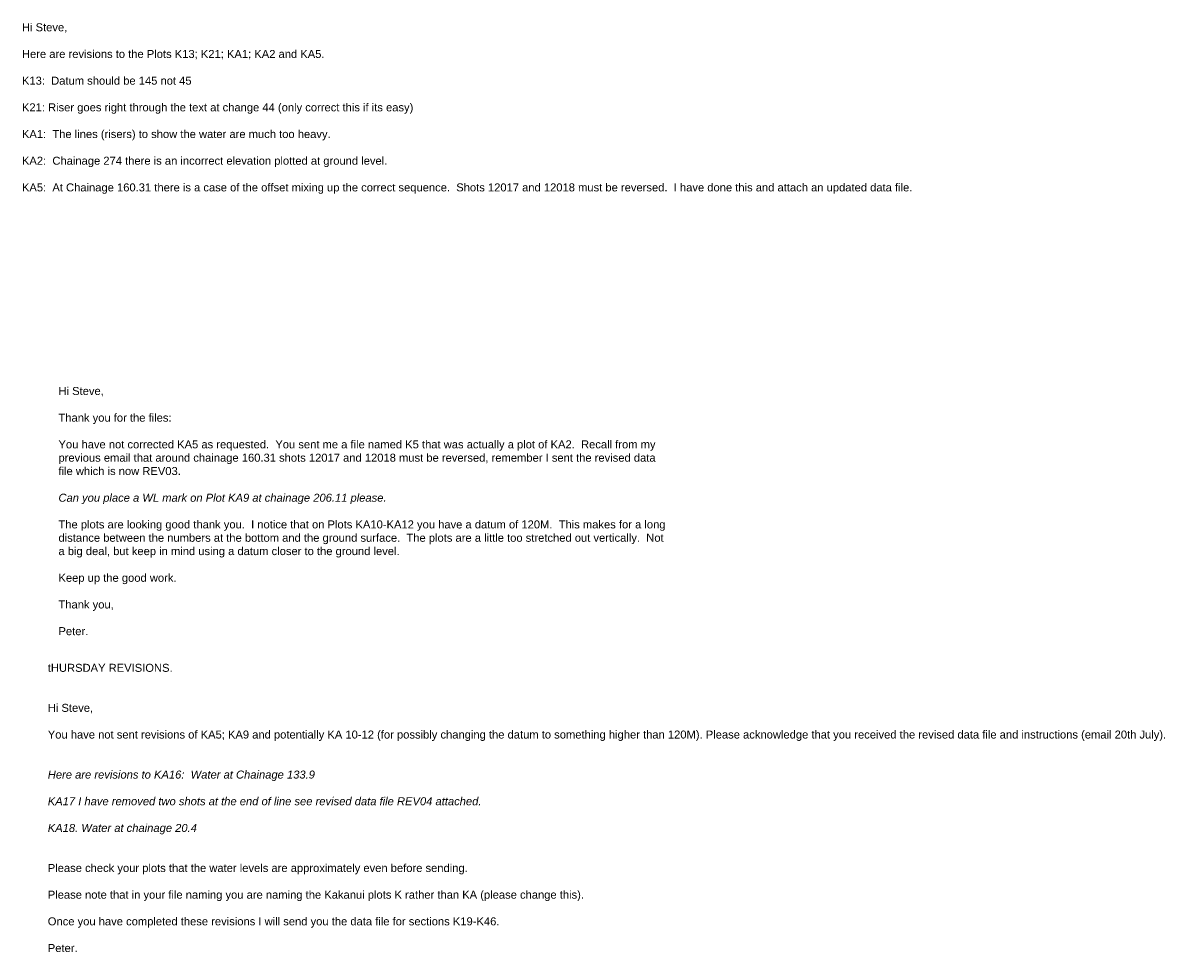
# Model space of a CAD drawing. Header units: millimetres. Extents: x -9362978 to 1075569, y -10691362 to 1425285150.
# Drawn here: x -8783986 to -1646419, y -10691362 to -4886454 of the extents above; entities that cross this region are included whole.
import ezdxf

# ---------------------------------------------------------------- set-up
doc = ezdxf.new("R2010")
doc.units = ezdxf.units.MM
doc.layers.get('0').update_dxf_attribs({"lineweight": 0})
doc.styles.get("Standard").update_dxf_attribs({"font": 'arial.ttf'})

msp = doc.modelspace()

# ---------------------------------------------------------------- texts
at = {"lineweight": 0, "char_height": 50000, "attachment_point": 1}
for s, insert, width in [('Hi Steve,\\P\\PHere are revisions to the Plots K13; K21; KA1; KA2 and KA5.\\P\\PK13:  Datum should be 145 not 45\\P\\PK21: Riser goes right through the text at change 44 (only correct this if its easy)\\P\\PKA1:  The lines (risers) to show the water are much too heavy.\\P\\PKA2:  Chainage 274 there is an incorrect elevation plotted at ground level.\\P\\PKA5:  At Chainage 160.31 there is a case of the offset mixing up the correct sequence.  Shots 12017 and 12018 must be reversed.  I have done this and attach an updated data file.\\P\\P', (-8789716, -4889116), 57603081.06), ('Hi Steve,\\P\\PThank you for the files:\\P\\PYou have not corrected KA5 as requested.  You sent me a file named K5 that was actually a plot of KA2.  Recall from my previous email that around chainage 160.31 shots 12017 and 12018 must be reversed, remember I sent the revised data file which is now REV03.\\P\\P{\\fArial|b0|i1|c0|p34;Can you place a WL mark on Plot KA9 at chainage 206.11 please.}\\P\\PThe plots are looking good thank you.  I notice that on Plots KA10-KA12 you have a datum of 120M.  This makes for a long distance between the numbers at the bottom and the ground surface.  The plots are a little too stretched out vertically.  Not a big deal, but keep in mind using a datum closer to the ground level.\\P\\PKeep up the good work.  \\P\\PThank you,\\P\\PPeter.', (-8561401, -7160986), 3790116.81), ('tHURSDAY REVISIONS.\\P\\P\\PHi Steve,\\P\\PYou have not sent revisions of KA5; KA9 and potentially KA 10-12 (for possibly changing the datum to something higher than 120M). Please acknowledge that you received the revised data file and instructions (email 20th July).\\P\\P\\P{\\fArial|b0|i1|c0|p34;Here are revisions to KA16:  Water at Chainage 133.9\\P\\PKA17 I have removed two shots at the end of line see revised data file REV04 attached.\\P\\PKA18. Water at chainage 20.4}\\P\\P\\PPlease check your plots that the water levels are approximately even before sending.\\P\\PPlease note that in your file naming you are naming the Kakanui plots K rather than KA (please change this).\\P\\POnce you have completed these revisions I will send you the data file for sections K19-K46.\\P\\PPeter.', (-8628231, -8890302), 7331915.08)]:
    msp.add_mtext(s, dxfattribs=dict(at, insert=insert, width=width))

doc.saveas('drawing.dxf')
